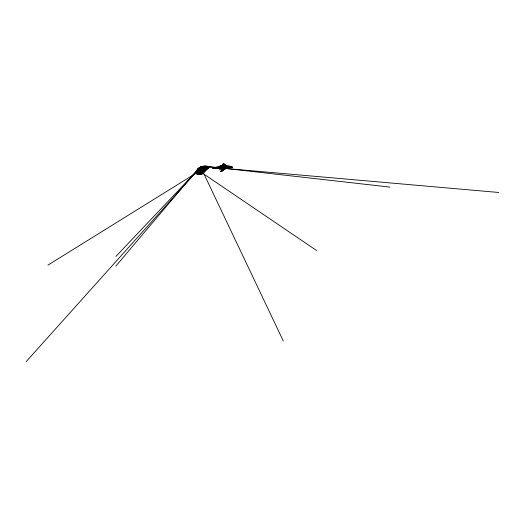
<?xml version="1.0" encoding="UTF-8"?>
<svg xmlns="http://www.w3.org/2000/svg" width="525" height="525" viewBox="0 0 525 525"><rect width="100%" height="100%" fill="white"/><g stroke="black" fill="none" stroke-linecap="round" stroke-linejoin="round"><path stroke-width="0.79" d="M498.75 192.478L209.659 167.068C206.758 166.569 202.361 167.797 202.781 171.478L283.329 341.04M115.835 266.103L197.269 169.864C199.736 165.88 205.026 165.559 209.153 166.602L209.659 167.068L204.802 170.474L203.208 173.257L196.691 173.703L197.761 172.141L201.121 171.642M202.801 170.697L203.09 169.49C200.642 167.856 197.315 169.352 196.271 171.931L26.25 361.541M47.952 265.112L197.991 171.97L199.48 167.692L202.525 166.405L209.153 166.602L389.911 187.097M197.991 171.97L198.581 171.852C198.955 169.595 199.684 166.412 202.525 166.405L203.09 166.838M197.387 172.154L198.949 167.974L201.397 166.76L201.863 167.206M198.581 171.852L199.165 171.8L199.946 168.873L201.548 166.655L204.494 166.583L206.279 167.219L205.091 167.593M196.777 172.39L199.631 171.806L201.397 172.272L202.781 171.478L199.395 170.776L196.271 171.931L196.777 172.39C197.19 171.104 198.017 167.35 199.657 168.322M199.165 171.8L199.743 171.813C200.104 169.05 201.659 165.578 205.012 166.09L205.846 166.477M199.743 171.813L200.307 171.892C200.511 168.184 204.035 164.45 207.749 167.035M316.483 250.458L200.865 172.043C201.39 169.201 203.142 166.169 206.397 166.143L207.414 166.484M197.84 174.051L199.224 171.439L198.529 171.55L197.197 174.169L201.823 174.044L204.33 170.559L209.153 166.602L203.464 168.413M197.039 170.677C198.168 167.534 202.177 165.788 205.131 167.573M201.397 172.272C202.027 169.05 204.317 166.202 207.907 166.392L209.659 167.068L203.116 168.879L202.729 169.391L207.985 168.033M199.966 171.327L198.463 173.965M196.619 171.386L197.42 169.693M200.74 171.202L199.073 173.9M199.664 173.867L200.74 172.213L203.648 171.898M200.235 173.867L201.403 172.134M200.786 173.893L206.128 167.678M201.318 173.952L203.726 170.671L207.585 167.193M197.479 169.844C198.804 167.593 201.987 166.635 204.232 168.079M203.392 168.991L203.707 168.577M197.295 170.205C198.575 168.177 201.521 167.337 203.556 168.722M204.763 168.085L202.289 170.933L204.802 170.474M197.498 169.601L198.286 168.669L198.653 169.076L197.269 169.864L197.656 170.271M115.933 256.397L197.525 170.264M197.269 169.864L200.34 167.245L200.727 167.698M196.698 171.255L199.644 169.746L202.808 170.422M204.094 168.21L204.56 167.895M206.679 168.906L202.328 169.936M198.883 169.024L197.341 169.385L196.619 174.182L202.401 174.031L210.459 166.294L204.291 167.751M205.636 169.713L202.775 170.33M197.912 171.642L198.529 171.55M201.836 171.537L204.14 171.196M197.505 172.646L200.74 172.213M204.015 166.668L204.894 166.556M197.157 173.171L203.326 172.587M207.605 167.055L208.373 167.048M205.774 166.484L207.454 166.484M200.307 171.892L200.865 172.043M223.591 165.946L223.276 167.934L221.038 171.531L222.154 165.592L223.42 163.459C228.414 165.526 224.707 170.658 221.038 171.531L223.42 163.459C227.476 165.926 224.293 170.251 221.038 171.531L222.803 167.613L223.42 163.459C226.393 166.222 223.867 169.91 221.038 171.531C223.486 169.601 225.251 166.399 223.42 163.459L223.591 165.946L213.019 168.564L225.363 168.21L232.207 167.153C225.927 163.82 219.023 165.775 213.019 168.564L232.207 167.153L223.591 165.946M226.505 166.819L225.264 169.306L219.66 169.7L220.887 165.368L225.953 165.08L226.505 166.819L232.207 167.153L213.019 168.564L223.591 166.412L232.207 167.153L222.889 167.252L213.019 168.564L221.898 166.996L226.505 166.819"/></g></svg>
